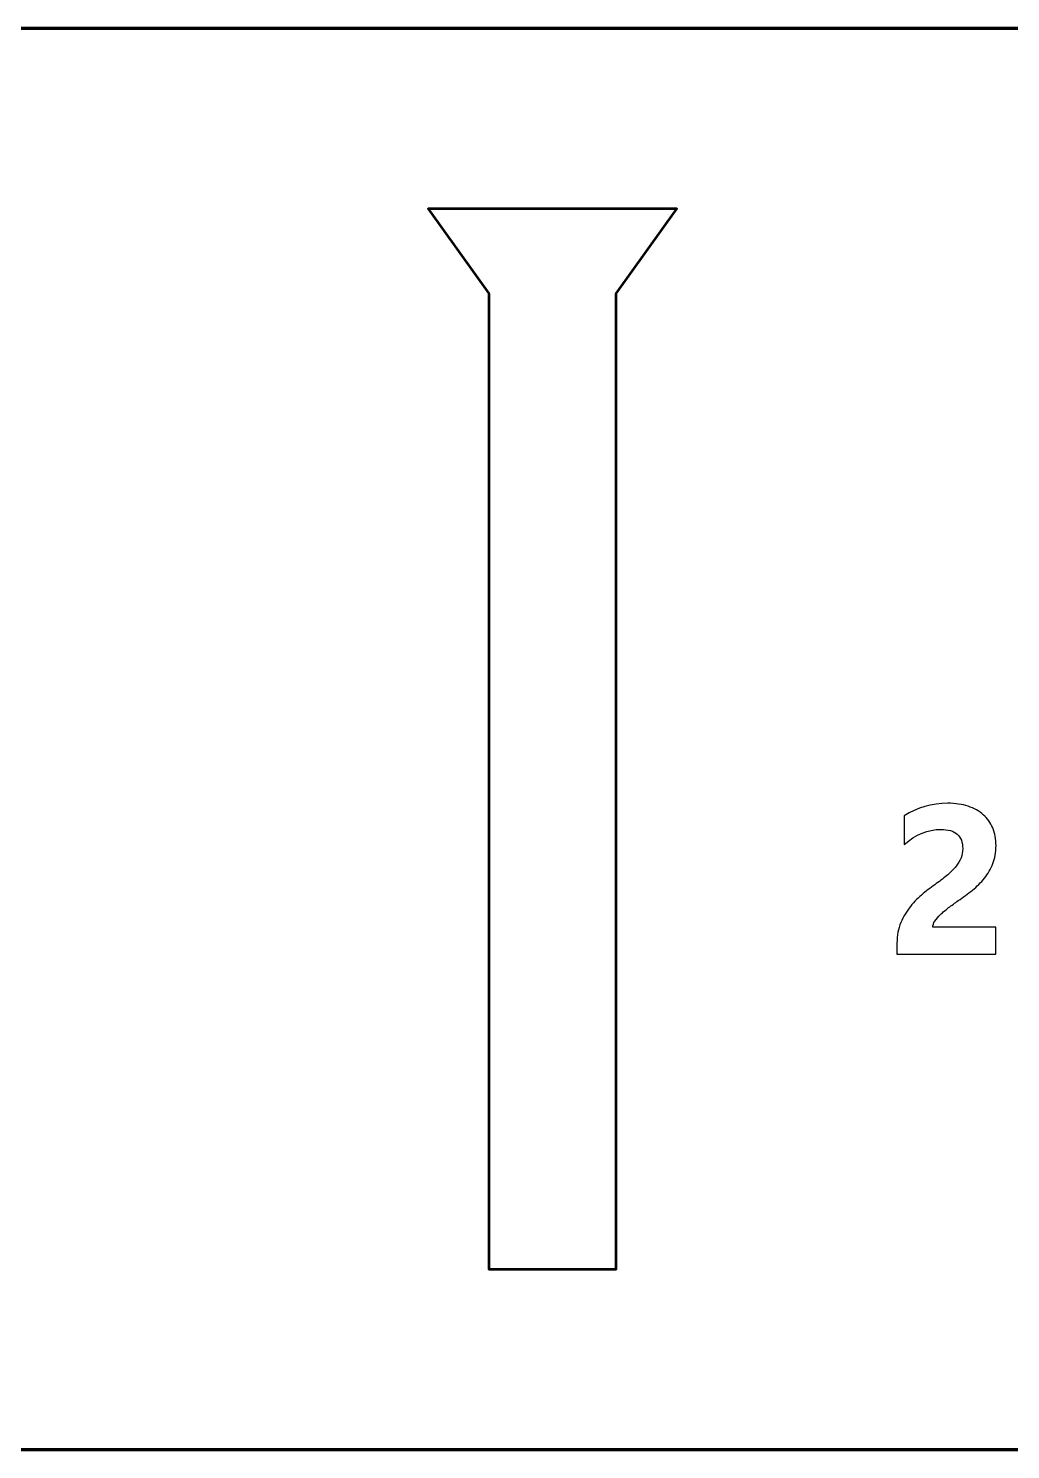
# Model space of a CAD drawing. Header units: centimetres. Extents: x -8 to 8, y -13.2 to 10.
# Drawn here: x 1.015 to 3.33, y 3.95 to 7.3 of the extents above; entities that cross this region are included whole.
import ezdxf

# ---------------------------------------------------------------- set-up
doc = ezdxf.new("R2010")
doc.units = ezdxf.units.CM
doc.header["$MEASUREMENT"] = 0
doc.layers.add('Layer 1', color=7, linetype='Continuous')

msp = doc.modelspace()

# ---------------------------------------------------------------- linework, layer by layer
at = {"layer": 'Layer 1', "lineweight": 100}
msp.add_open_spline([(-1.3, 4.45), (-1.3, 4.45), (-1.3, 6.8), (-1.3, 6.8), (-1.3, 6.8), (-1.3, 7.07614), (-1.07614, 7.3), (-0.8, 7.3), (-0.8, 7.3), (-0.8, 7.3), (5.3, 7.3), (5.3, 7.3), (5.3, 7.3), (5.57614, 7.3), (5.8, 7.07614), (5.8, 6.8), (5.8, 6.8), (5.8, 6.8), (5.8, 4.45), (5.8, 4.45), (5.8, 4.45), (5.8, 4.17386), (5.57614, 3.95), (5.3, 3.95), (5.3, 3.95), (5.3, 3.95), (-0.8, 3.95), (-0.8, 3.95), (-0.8, 3.95), (-1.07614, 3.95), (-1.3, 4.17386), (-1.3, 4.45)], degree=3, knots=[0, 0, 0, 0, 0.1111111, 0.1111111, 0.1111111, 0.1111111, 0.2222222, 0.2222222, 0.2222222, 0.2222222, 0.3333333, 0.3333333, 0.3333333, 0.3333333, 0.4444444, 0.4444444, 0.4444444, 0.4444444, 0.5555556, 0.5555556, 0.5555556, 0.5555556, 0.6666667, 0.6666667, 0.6666667, 0.6666667, 0.7777778, 0.7777778, 0.7777778, 0.7777778, 1, 1, 1, 1], dxfattribs=at)
at = {"layer": 'Layer 1', "lineweight": 53}
msp.add_open_spline([(2.1, 6.875), (2.1, 6.875), (2.4, 6.875), (2.4, 6.875), (2.4, 6.875), (2.4, 6.875), (2.543, 6.875), (2.543, 6.875), (2.543, 6.875), (2.543, 6.875), (2.4, 6.675), (2.4, 6.675), (2.4, 6.675), (2.4, 6.675), (2.4, 4.375), (2.4, 4.375), (2.4, 4.375), (2.4, 4.375), (2.1, 4.375), (2.1, 4.375), (2.1, 4.375), (2.1, 4.375), (2.1, 6.675), (2.1, 6.675), (2.1, 6.675), (2.1, 6.675), (1.957, 6.875), (1.957, 6.875), (1.957, 6.875), (1.957, 6.875), (2.1, 6.875), (2.1, 6.875)], degree=3, knots=[0, 0, 0, 0, 0.1111111, 0.1111111, 0.1111111, 0.1111111, 0.2222222, 0.2222222, 0.2222222, 0.2222222, 0.3333333, 0.3333333, 0.3333333, 0.3333333, 0.4444444, 0.4444444, 0.4444444, 0.4444444, 0.5555556, 0.5555556, 0.5555556, 0.5555556, 0.6666667, 0.6666667, 0.6666667, 0.6666667, 0.7777778, 0.7777778, 0.7777778, 0.7777778, 1, 1, 1, 1], dxfattribs=at)
at = {"layer": 'Layer 1'}
msp.add_open_spline([(3.14684, 5.1815), (3.14684, 5.1815), (3.29526, 5.1815), (3.29526, 5.1815), (3.29526, 5.1815), (3.29526, 5.1815), (3.29526, 5.1175), (3.29526, 5.1175), (3.29526, 5.1175), (3.29526, 5.1175), (3.06234, 5.1175), (3.06234, 5.1175), (3.06234, 5.1175), (3.06234, 5.1175), (3.06234, 5.14383), (3.06234, 5.14383), (3.06234, 5.14383), (3.06234, 5.16175), (3.06534, 5.17783), (3.07142, 5.19208), (3.07142, 5.19208), (3.07742, 5.20633), (3.08501, 5.21908), (3.09409, 5.23042), (3.09409, 5.23042), (3.10317, 5.24175), (3.11317, 5.25175), (3.12401, 5.26042), (3.12401, 5.26042), (3.13484, 5.26917), (3.14509, 5.277), (3.15492, 5.284), (3.15492, 5.284), (3.16517, 5.29133), (3.17409, 5.29833), (3.18184, 5.305), (3.18184, 5.305), (3.18959, 5.31167), (3.19609, 5.31833), (3.20142, 5.32492), (3.20142, 5.32492), (3.20667, 5.3315), (3.21059, 5.33817), (3.21326, 5.34492), (3.21326, 5.34492), (3.21584, 5.35167), (3.21717, 5.35883), (3.21717, 5.3665), (3.21717, 5.3665), (3.21717, 5.3815), (3.21292, 5.39283), (3.20442, 5.4005), (3.20442, 5.4005), (3.19601, 5.40808), (3.18301, 5.41192), (3.16559, 5.41192), (3.16559, 5.41192), (3.13551, 5.41192), (3.10667, 5.4), (3.07917, 5.37608), (3.07917, 5.37608), (3.07917, 5.37608), (3.07917, 5.44392), (3.07917, 5.44392), (3.07917, 5.44392), (3.10967, 5.46358), (3.14401, 5.4735), (3.18226, 5.4735), (3.18226, 5.4735), (3.20001, 5.4735), (3.21584, 5.47117), (3.22992, 5.4665), (3.22992, 5.4665), (3.24401, 5.46183), (3.25592, 5.45525), (3.26576, 5.44658), (3.26576, 5.44658), (3.27551, 5.438), (3.28292, 5.4275), (3.28809, 5.41525), (3.28809, 5.41525), (3.29317, 5.40292), (3.29576, 5.38925), (3.29576, 5.37408), (3.29576, 5.37408), (3.29576, 5.358), (3.29326, 5.34367), (3.28834, 5.33117), (3.28834, 5.33117), (3.28334, 5.31858), (3.27676, 5.30717), (3.26851, 5.29692), (3.26851, 5.29692), (3.26034, 5.28667), (3.25084, 5.27725), (3.24009, 5.26875), (3.24009, 5.26875), (3.22934, 5.26017), (3.21817, 5.25192), (3.20667, 5.244), (3.20667, 5.244), (3.19884, 5.23842), (3.19134, 5.23292), (3.18409, 5.2275), (3.18409, 5.2275), (3.17684, 5.222), (3.17042, 5.21667), (3.16492, 5.21133), (3.16492, 5.21133), (3.15934, 5.20608), (3.15492, 5.20092), (3.15167, 5.19583), (3.15167, 5.19583), (3.14842, 5.19083), (3.14684, 5.186), (3.14684, 5.1815)], degree=3, knots=[0, 0, 0, 0, 0.0333333, 0.0333333, 0.0333333, 0.0333333, 0.0666667, 0.0666667, 0.0666667, 0.0666667, 0.1, 0.1, 0.1, 0.1, 0.1333333, 0.1333333, 0.1333333, 0.1333333, 0.1666667, 0.1666667, 0.1666667, 0.1666667, 0.2, 0.2, 0.2, 0.2, 0.2333333, 0.2333333, 0.2333333, 0.2333333, 0.2666667, 0.2666667, 0.2666667, 0.2666667, 0.3, 0.3, 0.3, 0.3, 0.3333333, 0.3333333, 0.3333333, 0.3333333, 0.3666667, 0.3666667, 0.3666667, 0.3666667, 0.4, 0.4, 0.4, 0.4, 0.4333333, 0.4333333, 0.4333333, 0.4333333, 0.4666667, 0.4666667, 0.4666667, 0.4666667, 0.5, 0.5, 0.5, 0.5, 0.5333333, 0.5333333, 0.5333333, 0.5333333, 0.5666667, 0.5666667, 0.5666667, 0.5666667, 0.6, 0.6, 0.6, 0.6, 0.6333333, 0.6333333, 0.6333333, 0.6333333, 0.6666667, 0.6666667, 0.6666667, 0.6666667, 0.7, 0.7, 0.7, 0.7, 0.7333333, 0.7333333, 0.7333333, 0.7333333, 0.7666667, 0.7666667, 0.7666667, 0.7666667, 0.8, 0.8, 0.8, 0.8, 0.8333333, 0.8333333, 0.8333333, 0.8333333, 0.8666667, 0.8666667, 0.8666667, 0.8666667, 0.9, 0.9, 0.9, 0.9, 0.9333333, 0.9333333, 0.9333333, 0.9333333, 1, 1, 1, 1], dxfattribs=at)

doc.saveas('drawing.dxf')
